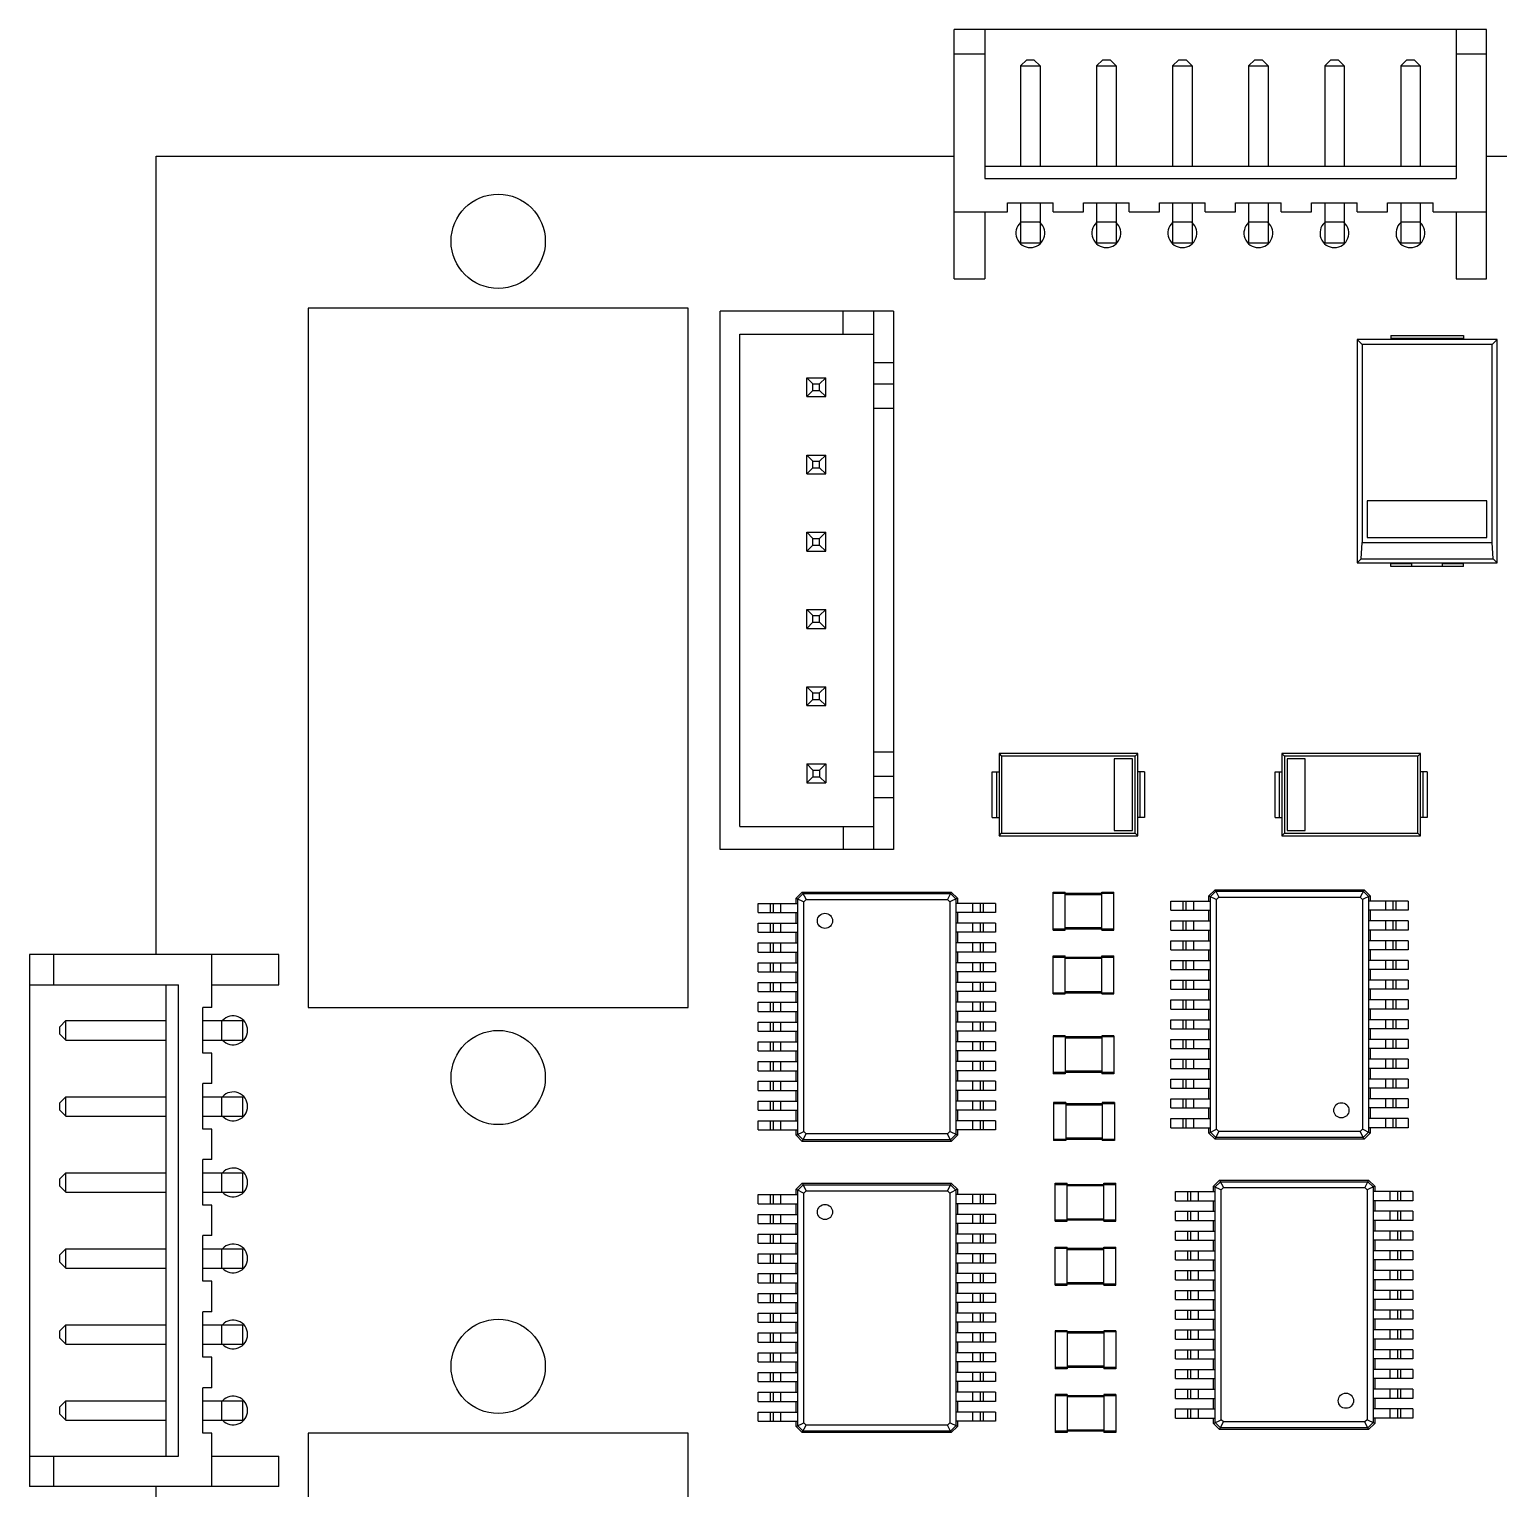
# Paper-space layout '_Front' of a CAD drawing. Header units: millimetres. Extents: x 59 to 137.3, y -127.5 to -49.2.
# Drawn here: x 58.96 to 107.28, y -97.19 to -49.21 of the extents above; entities that cross this region are included whole.
import ezdxf

# ---------------------------------------------------------------- set-up
doc = ezdxf.new("R2010")
doc.units = ezdxf.units.MM

psp = doc.layouts.new('_Front')

# ---------------------------------------------------------------- linework, layer by layer
at = {"color": 7, "linetype": 'Continuous', "lineweight": 25}
for p, q in [((89.375, -57.407), (89.375, -49.208)), ((106.875, -49.208), (89.375, -49.208)), ((90.375, -49.208), (90.375, -54.108)), ((105.875, -49.208), (105.875, -54.108)), ((106.875, -57.407), (106.875, -49.208)), ((89.375, -50.008), (90.375, -50.008)), ((91.755, -50.208), (91.555, -50.407)), ((91.755, -50.208), (91.995, -50.208)), ((92.195, -50.407), (91.995, -50.208)), ((94.055, -50.407), (94.255, -50.208)), ((94.255, -50.208), (94.495, -50.208)), ((94.695, -50.407), (94.495, -50.208)), ((96.555, -50.407), (96.755, -50.208)), ((96.755, -50.208), (96.995, -50.208)), ((97.195, -50.407), (96.995, -50.208)), ((99.055, -50.407), (99.255, -50.208)), ((99.255, -50.208), (99.495, -50.208)), ((99.695, -50.407), (99.495, -50.208)), ((101.555, -50.407), (101.755, -50.208)), ((101.755, -50.208), (101.995, -50.208)), ((102.195, -50.407), (101.995, -50.208)), ((104.255, -50.208), (104.055, -50.407)), ((104.255, -50.208), (104.495, -50.208)), ((104.695, -50.407), (104.495, -50.208)), ((105.875, -50.008), (106.875, -50.008)), ((91.555, -50.407), (91.555, -53.708)), ((91.555, -50.407), (92.195, -50.407)), ((92.195, -50.407), (92.195, -53.708)), ((94.055, -50.407), (94.695, -50.407)), ((94.055, -50.407), (94.055, -53.708)), ((94.695, -50.407), (94.695, -53.708)), ((96.555, -50.407), (97.195, -50.407)), ((96.555, -50.407), (96.555, -53.708)), ((97.195, -50.407), (97.195, -53.708)), ((99.055, -50.407), (99.695, -50.407)), ((99.055, -50.407), (99.055, -53.708)), ((99.695, -50.407), (99.695, -53.708)), ((101.555, -50.407), (101.555, -53.708)), ((101.555, -50.407), (102.195, -50.407)), ((102.195, -50.407), (102.195, -53.708)), ((104.055, -50.407), (104.695, -50.407)), ((104.055, -50.407), (104.055, -53.708)), ((104.695, -50.407), (104.695, -53.708)), ((63.125, -79.625), (63.125, -53.375)), ((63.125, -53.375), (89.375, -53.375)), ((106.875, -53.375), (133.125, -53.375)), ((90.375, -53.708), (105.875, -53.708)), ((90.375, -54.108), (105.875, -54.108)), ((91.125, -54.907), (92.625, -54.907)), ((91.125, -55.208), (91.125, -54.907)), ((91.555, -54.907), (91.555, -56.227)), ((92.195, -54.907), (92.195, -56.227)), ((92.625, -55.208), (92.625, -54.907)), ((93.625, -55.208), (93.625, -54.907)), ((93.625, -54.907), (95.125, -54.907)), ((94.055, -54.907), (94.055, -56.227)), ((94.695, -54.907), (94.695, -56.227)), ((95.125, -55.208), (95.125, -54.907)), ((96.125, -55.208), (96.125, -54.907)), ((96.125, -54.907), (97.625, -54.907)), ((96.555, -54.907), (96.555, -56.227)), ((97.195, -54.907), (97.195, -56.227)), ((97.625, -55.208), (97.625, -54.907)), ((98.625, -54.907), (100.125, -54.907)), ((98.625, -55.208), (98.625, -54.907)), ((99.055, -54.907), (99.055, -56.227)), ((99.695, -54.907), (99.695, -56.227)), ((100.125, -55.208), (100.125, -54.907)), ((101.125, -54.907), (102.625, -54.907)), ((101.125, -55.208), (101.125, -54.907)), ((101.555, -54.907), (101.555, -56.227)), ((102.195, -54.907), (102.195, -56.227)), ((102.625, -55.208), (102.625, -54.907)), ((103.625, -54.907), (105.125, -54.907)), ((103.625, -55.208), (103.625, -54.907)), ((104.055, -54.907), (104.055, -56.227)), ((104.695, -54.907), (104.695, -56.227)), ((105.125, -55.208), (105.125, -54.907)), ((89.375, -55.208), (91.125, -55.208)), ((90.375, -55.208), (90.375, -57.407)), ((91.555, -55.538), (92.195, -55.538)), ((92.625, -55.208), (93.625, -55.208)), ((94.055, -55.538), (94.695, -55.538)), ((95.125, -55.208), (96.125, -55.208)), ((96.555, -55.538), (97.195, -55.538)), ((97.625, -55.208), (98.625, -55.208)), ((99.055, -55.538), (99.695, -55.538)), ((100.125, -55.208), (101.125, -55.208)), ((101.555, -55.538), (102.195, -55.538)), ((102.625, -55.208), (103.625, -55.208)), ((104.055, -55.538), (104.695, -55.538)), ((105.125, -55.208), (106.875, -55.208)), ((105.875, -55.208), (105.875, -57.407)), ((91.555, -56.227), (92.195, -56.227)), ((94.055, -56.227), (94.695, -56.227)), ((96.555, -56.227), (97.195, -56.227)), ((99.055, -56.227), (99.695, -56.227)), ((101.555, -56.227), (102.195, -56.227)), ((104.055, -56.227), (104.695, -56.227)), ((89.375, -57.407), (90.375, -57.407)), ((105.875, -57.407), (106.875, -57.407)), ((80.625, -58.375), (68.125, -58.375)), ((68.125, -58.375), (68.125, -81.375)), ((80.625, -81.375), (80.625, -58.375)), ((87.375, -58.475), (81.675, -58.475)), ((81.675, -76.175), (81.675, -58.475)), ((85.725, -59.225), (85.725, -58.475)), ((86.725, -76.175), (86.725, -58.475)), ((87.375, -58.475), (87.375, -76.175)), ((82.325, -75.425), (82.325, -59.225)), ((82.325, -59.225), (86.725, -59.225)), ((102.625, -59.405), (102.791, -59.571)), ((107.225, -59.405), (102.625, -59.405)), ((102.625, -59.405), (102.625, -66.745)), ((103.725, -59.275), (106.125, -59.275)), ((103.725, -59.275), (103.725, -59.405)), ((103.725, -59.362), (106.125, -59.362)), ((106.125, -59.275), (106.125, -59.405)), ((107.225, -59.405), (107.059, -59.571)), ((107.225, -66.745), (107.225, -59.405)), ((102.791, -59.571), (102.791, -66.079)), ((107.059, -59.571), (102.791, -59.571)), ((107.059, -66.079), (107.059, -59.571)), ((87.375, -60.175), (86.725, -60.175)), ((84.525, -60.665), (85.145, -60.665)), ((84.725, -60.865), (84.525, -60.665)), ((84.525, -61.285), (84.525, -60.665)), ((84.725, -61.085), (84.725, -60.865)), ((84.725, -60.865), (84.945, -60.865)), ((84.945, -60.865), (85.145, -60.665)), ((84.945, -61.085), (84.945, -60.865)), ((85.145, -61.285), (85.145, -60.665)), ((87.375, -60.875), (86.725, -60.875)), ((84.725, -61.085), (84.525, -61.285)), ((84.525, -61.285), (85.145, -61.285)), ((84.725, -61.085), (84.945, -61.085)), ((84.945, -61.085), (85.145, -61.285)), ((87.375, -61.675), (86.725, -61.675)), ((84.525, -63.825), (84.525, -63.205)), ((84.725, -63.405), (84.525, -63.205)), ((84.525, -63.205), (85.145, -63.205)), ((84.945, -63.405), (85.145, -63.205)), ((85.145, -63.825), (85.145, -63.205)), ((84.725, -63.625), (84.525, -63.825)), ((84.725, -63.625), (84.725, -63.405)), ((84.725, -63.405), (84.945, -63.405)), ((84.725, -63.625), (84.945, -63.625)), ((84.945, -63.625), (84.945, -63.405)), ((84.945, -63.625), (85.145, -63.825)), ((84.525, -63.825), (85.145, -63.825)), ((106.893, -64.713), (102.957, -64.713)), ((102.957, -64.713), (102.957, -65.913)), ((106.893, -65.913), (106.893, -64.713)), ((84.525, -66.365), (84.525, -65.745)), ((84.725, -65.945), (84.525, -65.745)), ((84.525, -65.745), (85.145, -65.745)), ((84.725, -66.165), (84.525, -66.365)), ((84.725, -66.165), (84.725, -65.945)), ((84.725, -65.945), (84.945, -65.945)), ((84.725, -66.165), (84.945, -66.165)), ((84.945, -65.945), (85.145, -65.745)), ((84.945, -66.165), (84.945, -65.945)), ((84.945, -66.165), (85.145, -66.365)), ((85.145, -66.365), (85.145, -65.745)), ((102.756, -66.614), (102.791, -66.079)), ((102.791, -66.079), (107.059, -66.079)), ((102.957, -65.913), (106.893, -65.913)), ((107.094, -66.614), (107.059, -66.079)), ((84.525, -66.365), (85.145, -66.365)), ((102.625, -66.745), (102.756, -66.614)), ((102.756, -66.614), (107.094, -66.614)), ((107.225, -66.745), (107.094, -66.614)), ((102.625, -66.745), (107.225, -66.745)), ((103.725, -66.875), (103.725, -66.745)), ((104.425, -66.788), (103.725, -66.788)), ((106.125, -66.875), (103.725, -66.875)), ((104.425, -66.875), (104.425, -66.745)), ((105.425, -66.875), (105.425, -66.745)), ((106.125, -66.788), (105.425, -66.788)), ((106.125, -66.875), (106.125, -66.745)), ((84.525, -68.285), (85.145, -68.285)), ((84.725, -68.485), (84.525, -68.285)), ((84.525, -68.905), (84.525, -68.285)), ((84.725, -68.485), (84.945, -68.485)), ((84.725, -68.705), (84.725, -68.485)), ((84.945, -68.485), (85.145, -68.285)), ((84.945, -68.705), (84.945, -68.485)), ((85.145, -68.905), (85.145, -68.285)), ((84.725, -68.705), (84.525, -68.905)), ((84.525, -68.905), (85.145, -68.905)), ((84.725, -68.705), (84.945, -68.705)), ((84.945, -68.705), (85.145, -68.905)), ((84.525, -70.825), (85.145, -70.825)), ((84.725, -71.025), (84.525, -70.825)), ((84.525, -71.445), (84.525, -70.825)), ((84.725, -71.025), (84.945, -71.025)), ((84.725, -71.245), (84.725, -71.025)), ((84.945, -71.025), (85.145, -70.825)), ((84.945, -71.245), (84.945, -71.025)), ((85.145, -71.445), (85.145, -70.825)), ((84.725, -71.245), (84.525, -71.445)), ((84.525, -71.445), (85.145, -71.445)), ((84.725, -71.245), (84.945, -71.245)), ((84.945, -71.245), (85.145, -71.445)), ((84.525, -73.365), (85.145, -73.365)), ((84.725, -73.565), (84.525, -73.365)), ((84.525, -73.365), (84.525, -73.985)), ((84.945, -73.565), (85.145, -73.365)), ((85.145, -73.365), (85.145, -73.985)), ((87.375, -72.975), (86.725, -72.975)), ((90.845, -73.025), (90.931, -73.111)), ((90.845, -73.025), (90.845, -75.725)), ((95.405, -73.025), (90.845, -73.025)), ((90.931, -73.111), (90.931, -75.639)), ((95.319, -73.111), (90.931, -73.111)), ((95.233, -73.197), (94.633, -73.197)), ((94.633, -73.197), (94.633, -75.553)), ((95.233, -75.553), (95.233, -73.197)), ((95.405, -73.025), (95.319, -73.111)), ((95.319, -75.639), (95.319, -73.111)), ((95.405, -75.725), (95.405, -73.025)), ((100.145, -73.025), (100.231, -73.111)), ((104.705, -73.025), (100.145, -73.025)), ((100.145, -73.025), (100.145, -75.725)), ((100.231, -73.111), (100.231, -75.639)), ((104.619, -73.111), (100.231, -73.111)), ((100.917, -73.197), (100.317, -73.197)), ((100.317, -73.197), (100.317, -75.553)), ((100.917, -75.553), (100.917, -73.197)), ((104.705, -73.025), (104.619, -73.111)), ((104.619, -75.639), (104.619, -73.111)), ((104.705, -75.725), (104.705, -73.025)), ((84.725, -73.785), (84.525, -73.985)), ((84.725, -73.565), (84.725, -73.785)), ((84.725, -73.565), (84.945, -73.565)), ((84.725, -73.785), (84.945, -73.785)), ((84.945, -73.565), (84.945, -73.785)), ((84.945, -73.785), (85.145, -73.985)), ((87.375, -73.775), (86.725, -73.775)), ((90.625, -75.125), (90.625, -73.625)), ((90.625, -73.625), (90.845, -73.625)), ((90.772, -75.125), (90.772, -73.625)), ((95.625, -73.625), (95.405, -73.625)), ((95.478, -73.625), (95.478, -75.125)), ((95.625, -73.625), (95.625, -75.125)), ((99.925, -75.125), (99.925, -73.625)), ((99.925, -73.625), (100.145, -73.625)), ((100.072, -75.125), (100.072, -73.625)), ((104.925, -73.625), (104.705, -73.625)), ((104.778, -73.625), (104.778, -75.125)), ((104.925, -73.625), (104.925, -75.125)), ((84.525, -73.985), (85.145, -73.985)), ((87.375, -74.475), (86.725, -74.475)), ((90.625, -75.125), (90.845, -75.125)), ((95.625, -75.125), (95.405, -75.125)), ((99.925, -75.125), (100.145, -75.125)), ((104.925, -75.125), (104.705, -75.125)), ((82.325, -75.425), (86.725, -75.425)), ((85.725, -75.425), (85.725, -76.175)), ((90.845, -75.725), (90.931, -75.639)), ((90.845, -75.725), (95.405, -75.725)), ((90.931, -75.639), (95.319, -75.639)), ((94.633, -75.553), (95.233, -75.553)), ((95.405, -75.725), (95.319, -75.639)), ((100.145, -75.725), (100.231, -75.639)), ((100.145, -75.725), (104.705, -75.725)), ((100.231, -75.639), (104.619, -75.639)), ((100.317, -75.553), (100.917, -75.553)), ((104.705, -75.725), (104.619, -75.639)), ((87.375, -76.175), (81.675, -76.175)), ((84.175, -77.775), (84.375, -77.575)), ((84.175, -77.775), (84.422, -77.898)), ((84.175, -77.95), (84.175, -77.775)), ((84.225, -77.8), (84.4, -77.625)), ((84.375, -77.575), (84.498, -77.822)), ((84.375, -77.575), (89.275, -77.575)), ((84.4, -77.625), (89.25, -77.625)), ((89.275, -77.575), (89.152, -77.822)), ((89.475, -77.775), (89.228, -77.898)), ((89.25, -77.625), (89.425, -77.8)), ((89.275, -77.575), (89.475, -77.775)), ((89.475, -77.775), (89.475, -77.95)), ((92.625, -77.575), (93.025, -77.575)), ((92.625, -78.825), (92.625, -77.575)), ((92.625, -77.615), (94.625, -77.615)), ((93.025, -78.825), (93.025, -77.575)), ((93.025, -77.655), (94.225, -77.655)), ((94.225, -78.825), (94.225, -77.575)), ((94.225, -77.575), (94.625, -77.575)), ((94.625, -78.825), (94.625, -77.575)), ((97.75, -77.7), (97.95, -77.5)), ((97.75, -77.7), (97.997, -77.823)), ((97.75, -77.875), (97.75, -77.7)), ((97.8, -77.725), (97.975, -77.55)), ((97.8, -85.475), (97.8, -77.725)), ((97.95, -77.5), (98.073, -77.747)), ((97.95, -77.5), (102.85, -77.5)), ((97.975, -77.55), (102.825, -77.55)), ((97.997, -77.823), (98.073, -77.747)), ((98.073, -77.747), (102.727, -77.747)), ((102.85, -77.5), (102.727, -77.747)), ((102.727, -77.747), (102.803, -77.823)), ((103.05, -77.7), (102.803, -77.823)), ((102.825, -77.55), (103, -77.725)), ((102.85, -77.5), (103.05, -77.7)), ((103, -77.725), (103, -85.475)), ((103.05, -77.7), (103.05, -77.875)), ((82.925, -77.95), (84.225, -77.95)), ((82.925, -78.25), (82.925, -77.95)), ((82.925, -78.25), (84.225, -78.25)), ((83.325, -78.25), (83.325, -77.95)), ((83.425, -78.25), (83.425, -77.95)), ((83.675, -78.25), (83.675, -77.95)), ((84.175, -78.6), (84.175, -78.25)), ((84.225, -85.55), (84.225, -77.8)), ((84.422, -77.898), (84.498, -77.822)), ((84.422, -85.452), (84.422, -77.898)), ((84.498, -77.822), (89.152, -77.822)), ((89.152, -77.822), (89.228, -77.898)), ((89.228, -77.898), (89.228, -85.452)), ((89.425, -77.8), (89.425, -85.55)), ((90.725, -77.95), (89.425, -77.95)), ((90.725, -78.25), (89.425, -78.25)), ((89.475, -78.25), (89.475, -78.6)), ((89.975, -77.95), (89.975, -78.25)), ((90.225, -77.95), (90.225, -78.25)), ((90.325, -77.95), (90.325, -78.25)), ((90.725, -77.95), (90.725, -78.25)), ((96.5, -77.875), (97.8, -77.875)), ((96.5, -78.175), (96.5, -77.875)), ((96.5, -78.175), (97.8, -78.175)), ((96.9, -78.175), (96.9, -77.875)), ((97, -78.175), (97, -77.875)), ((97.25, -78.175), (97.25, -77.875)), ((97.75, -78.525), (97.75, -78.175)), ((97.997, -85.377), (97.997, -77.823)), ((102.803, -77.823), (102.803, -85.377)), ((104.3, -77.875), (103, -77.875)), ((104.3, -78.175), (103, -78.175)), ((103.05, -78.175), (103.05, -78.525)), ((103.55, -77.875), (103.55, -78.175)), ((103.8, -77.875), (103.8, -78.175)), ((103.9, -77.875), (103.9, -78.175)), ((104.3, -77.875), (104.3, -78.175)), ((82.925, -78.6), (84.225, -78.6)), ((82.925, -78.9), (82.925, -78.6)), ((83.325, -78.9), (83.325, -78.6)), ((83.425, -78.9), (83.425, -78.6)), ((83.675, -78.9), (83.675, -78.6)), ((90.725, -78.6), (89.425, -78.6)), ((89.975, -78.6), (89.975, -78.9)), ((90.225, -78.6), (90.225, -78.9)), ((90.325, -78.6), (90.325, -78.9)), ((90.725, -78.6), (90.725, -78.9)), ((93.025, -78.745), (94.225, -78.745)), ((96.5, -78.525), (97.8, -78.525)), ((96.5, -78.825), (96.5, -78.525)), ((96.9, -78.825), (96.9, -78.525)), ((97, -78.825), (97, -78.525)), ((97.25, -78.825), (97.25, -78.525)), ((104.3, -78.525), (103, -78.525)), ((103.55, -78.525), (103.55, -78.825)), ((103.8, -78.525), (103.8, -78.825)), ((103.9, -78.525), (103.9, -78.825)), ((104.3, -78.525), (104.3, -78.825)), ((82.925, -78.9), (84.225, -78.9)), ((84.175, -79.25), (84.175, -78.9)), ((90.725, -78.9), (89.425, -78.9)), ((89.475, -78.9), (89.475, -79.25)), ((92.625, -78.785), (94.625, -78.785)), ((92.625, -78.825), (93.025, -78.825)), ((94.225, -78.825), (94.625, -78.825)), ((96.5, -78.825), (97.8, -78.825)), ((96.5, -79.175), (97.8, -79.175)), ((96.5, -79.475), (96.5, -79.175)), ((96.9, -79.475), (96.9, -79.175)), ((97, -79.475), (97, -79.175)), ((97.25, -79.475), (97.25, -79.175)), ((97.75, -79.175), (97.75, -78.825)), ((104.3, -78.825), (103, -78.825)), ((104.3, -79.175), (103, -79.175)), ((103.05, -78.825), (103.05, -79.175)), ((103.55, -79.175), (103.55, -79.475)), ((103.8, -79.175), (103.8, -79.475)), ((103.9, -79.175), (103.9, -79.475)), ((104.3, -79.175), (104.3, -79.475)), ((67.157, -79.625), (58.958, -79.625)), ((58.958, -79.625), (58.958, -97.125)), ((59.758, -80.625), (59.758, -79.625)), ((64.957, -81.375), (64.957, -79.625)), ((67.157, -80.625), (67.157, -79.625)), ((82.925, -79.25), (84.225, -79.25)), ((82.925, -79.55), (82.925, -79.25)), ((82.925, -79.55), (84.225, -79.55)), ((83.325, -79.55), (83.325, -79.25)), ((83.425, -79.55), (83.425, -79.25)), ((83.675, -79.55), (83.675, -79.25)), ((84.175, -79.9), (84.175, -79.55)), ((90.725, -79.25), (89.425, -79.25)), ((90.725, -79.55), (89.425, -79.55)), ((89.475, -79.55), (89.475, -79.9)), ((89.975, -79.25), (89.975, -79.55)), ((90.225, -79.25), (90.225, -79.55)), ((90.325, -79.25), (90.325, -79.55)), ((90.725, -79.25), (90.725, -79.55)), ((92.625, -80.925), (92.625, -79.675)), ((92.625, -79.675), (93.025, -79.675)), ((92.625, -79.715), (94.625, -79.715)), ((93.025, -80.925), (93.025, -79.675)), ((94.225, -80.925), (94.225, -79.675)), ((94.225, -79.675), (94.625, -79.675)), ((94.625, -80.925), (94.625, -79.675)), ((96.5, -79.475), (97.8, -79.475)), ((97.75, -79.825), (97.75, -79.475)), ((104.3, -79.475), (103, -79.475)), ((103.05, -79.475), (103.05, -79.825)), ((82.925, -79.9), (84.225, -79.9)), ((82.925, -80.2), (82.925, -79.9)), ((82.925, -80.2), (84.225, -80.2)), ((83.325, -80.2), (83.325, -79.9)), ((83.425, -80.2), (83.425, -79.9)), ((83.675, -80.2), (83.675, -79.9)), ((84.175, -80.55), (84.175, -80.2)), ((90.725, -79.9), (89.425, -79.9)), ((90.725, -80.2), (89.425, -80.2)), ((89.475, -80.2), (89.475, -80.55)), ((89.975, -79.9), (89.975, -80.2)), ((90.225, -79.9), (90.225, -80.2)), ((90.325, -79.9), (90.325, -80.2)), ((90.725, -79.9), (90.725, -80.2)), ((93.025, -79.755), (94.225, -79.755)), ((96.5, -79.825), (97.8, -79.825)), ((96.5, -80.125), (96.5, -79.825)), ((96.5, -80.125), (97.8, -80.125)), ((96.9, -80.125), (96.9, -79.825)), ((97, -80.125), (97, -79.825)), ((97.25, -80.125), (97.25, -79.825)), ((97.75, -80.475), (97.75, -80.125)), ((104.3, -79.825), (103, -79.825)), ((104.3, -80.125), (103, -80.125)), ((103.05, -80.125), (103.05, -80.475)), ((103.55, -79.825), (103.55, -80.125)), ((103.8, -79.825), (103.8, -80.125)), ((103.9, -79.825), (103.9, -80.125)), ((104.3, -79.825), (104.3, -80.125)), ((58.958, -80.625), (63.858, -80.625)), ((63.458, -96.125), (63.458, -80.625)), ((63.858, -96.125), (63.858, -80.625)), ((64.957, -80.625), (67.157, -80.625)), ((82.925, -80.55), (84.225, -80.55)), ((82.925, -80.85), (82.925, -80.55)), ((83.325, -80.85), (83.325, -80.55)), ((83.425, -80.85), (83.425, -80.55)), ((83.675, -80.85), (83.675, -80.55)), ((90.725, -80.55), (89.425, -80.55)), ((89.975, -80.55), (89.975, -80.85)), ((90.225, -80.55), (90.225, -80.85)), ((90.325, -80.55), (90.325, -80.85)), ((90.725, -80.55), (90.725, -80.85)), ((96.5, -80.475), (97.8, -80.475)), ((96.5, -80.775), (96.5, -80.475)), ((96.9, -80.775), (96.9, -80.475)), ((97, -80.775), (97, -80.475)), ((97.25, -80.775), (97.25, -80.475)), ((104.3, -80.475), (103, -80.475)), ((103.55, -80.475), (103.55, -80.775)), ((103.8, -80.475), (103.8, -80.775)), ((103.9, -80.475), (103.9, -80.775)), ((104.3, -80.475), (104.3, -80.775)), ((82.925, -80.85), (84.225, -80.85)), ((84.175, -81.2), (84.175, -80.85)), ((90.725, -80.85), (89.425, -80.85)), ((89.475, -80.85), (89.475, -81.2)), ((92.625, -80.885), (94.625, -80.885)), ((92.625, -80.925), (93.025, -80.925)), ((93.025, -80.845), (94.225, -80.845)), ((94.225, -80.925), (94.625, -80.925)), ((96.5, -80.775), (97.8, -80.775)), ((96.5, -81.125), (97.8, -81.125)), ((96.5, -81.425), (96.5, -81.125)), ((96.9, -81.425), (96.9, -81.125)), ((97, -81.425), (97, -81.125)), ((97.25, -81.425), (97.25, -81.125)), ((97.75, -81.125), (97.75, -80.775)), ((104.3, -80.775), (103, -80.775)), ((104.3, -81.125), (103, -81.125)), ((103.05, -80.775), (103.05, -81.125)), ((103.55, -81.125), (103.55, -81.425)), ((103.8, -81.125), (103.8, -81.425)), ((103.9, -81.125), (103.9, -81.425)), ((104.3, -81.125), (104.3, -81.425)), ((64.657, -82.875), (64.657, -81.375)), ((64.957, -81.375), (64.657, -81.375)), ((68.125, -81.375), (80.625, -81.375)), ((82.925, -81.2), (84.225, -81.2)), ((82.925, -81.5), (82.925, -81.2)), ((82.925, -81.5), (84.225, -81.5)), ((83.325, -81.5), (83.325, -81.2)), ((83.425, -81.5), (83.425, -81.2)), ((83.675, -81.5), (83.675, -81.2)), ((84.175, -81.85), (84.175, -81.5)), ((90.725, -81.2), (89.425, -81.2)), ((90.725, -81.5), (89.425, -81.5)), ((89.475, -81.5), (89.475, -81.85)), ((89.975, -81.2), (89.975, -81.5)), ((90.225, -81.2), (90.225, -81.5)), ((90.325, -81.2), (90.325, -81.5)), ((90.725, -81.2), (90.725, -81.5)), ((96.5, -81.425), (97.8, -81.425)), ((97.75, -81.775), (97.75, -81.425)), ((104.3, -81.425), (103, -81.425)), ((103.05, -81.425), (103.05, -81.775)), ((60.157, -81.805), (59.958, -82.005)), ((59.958, -82.245), (59.958, -82.005)), ((60.157, -82.445), (60.157, -81.805)), ((60.157, -81.805), (63.458, -81.805)), ((64.657, -81.805), (65.978, -81.805)), ((65.287, -82.445), (65.287, -81.805)), ((65.978, -82.445), (65.978, -81.805)), ((82.925, -81.85), (84.225, -81.85)), ((82.925, -82.15), (82.925, -81.85)), ((83.325, -82.15), (83.325, -81.85)), ((83.425, -82.15), (83.425, -81.85)), ((83.675, -82.15), (83.675, -81.85)), ((90.725, -81.85), (89.425, -81.85)), ((89.975, -81.85), (89.975, -82.15)), ((90.225, -81.85), (90.225, -82.15)), ((90.325, -81.85), (90.325, -82.15)), ((90.725, -81.85), (90.725, -82.15)), ((96.5, -81.775), (97.8, -81.775)), ((96.5, -82.075), (96.5, -81.775)), ((96.5, -82.075), (97.8, -82.075)), ((96.9, -82.075), (96.9, -81.775)), ((97, -82.075), (97, -81.775)), ((97.25, -82.075), (97.25, -81.775)), ((97.75, -82.425), (97.75, -82.075)), ((104.3, -81.775), (103, -81.775)), ((104.3, -82.075), (103, -82.075)), ((103.05, -82.075), (103.05, -82.425)), ((103.55, -81.775), (103.55, -82.075)), ((103.8, -81.775), (103.8, -82.075)), ((103.9, -81.775), (103.9, -82.075)), ((104.3, -81.775), (104.3, -82.075)), ((59.958, -82.245), (60.157, -82.445)), ((60.157, -82.445), (63.458, -82.445)), ((64.657, -82.445), (65.978, -82.445)), ((82.925, -82.15), (84.225, -82.15)), ((82.925, -82.5), (84.225, -82.5)), ((82.925, -82.8), (82.925, -82.5)), ((83.325, -82.8), (83.325, -82.5)), ((83.425, -82.8), (83.425, -82.5)), ((83.675, -82.8), (83.675, -82.5)), ((84.175, -82.5), (84.175, -82.15)), ((90.725, -82.15), (89.425, -82.15)), ((90.725, -82.5), (89.425, -82.5)), ((89.475, -82.15), (89.475, -82.5)), ((89.975, -82.5), (89.975, -82.8)), ((90.225, -82.5), (90.225, -82.8)), ((90.325, -82.5), (90.325, -82.8)), ((90.725, -82.5), (90.725, -82.8)), ((93.025, -82.3), (92.625, -82.3)), ((92.625, -82.3), (92.625, -83.55)), ((94.625, -82.34), (92.625, -82.34)), ((93.025, -82.3), (93.025, -83.55)), ((94.225, -82.38), (93.025, -82.38)), ((94.625, -82.3), (94.225, -82.3)), ((94.225, -82.3), (94.225, -83.55)), ((94.625, -82.3), (94.625, -83.55)), ((96.5, -82.425), (97.8, -82.425)), ((96.5, -82.725), (96.5, -82.425)), ((96.9, -82.725), (96.9, -82.425)), ((97, -82.725), (97, -82.425)), ((97.25, -82.725), (97.25, -82.425)), ((104.3, -82.425), (103, -82.425)), ((103.55, -82.425), (103.55, -82.725)), ((103.8, -82.425), (103.8, -82.725)), ((103.9, -82.425), (103.9, -82.725)), ((104.3, -82.425), (104.3, -82.725)), ((64.957, -82.875), (64.657, -82.875)), ((64.957, -83.875), (64.957, -82.875)), ((82.925, -82.8), (84.225, -82.8)), ((84.175, -83.15), (84.175, -82.8)), ((90.725, -82.8), (89.425, -82.8)), ((89.475, -82.8), (89.475, -83.15)), ((96.5, -82.725), (97.8, -82.725)), ((96.5, -83.075), (97.8, -83.075)), ((96.5, -83.375), (96.5, -83.075)), ((96.9, -83.375), (96.9, -83.075)), ((97, -83.375), (97, -83.075)), ((97.25, -83.375), (97.25, -83.075)), ((97.75, -83.075), (97.75, -82.725)), ((104.3, -82.725), (103, -82.725)), ((104.3, -83.075), (103, -83.075)), ((103.05, -82.725), (103.05, -83.075)), ((103.55, -83.075), (103.55, -83.375)), ((103.8, -83.075), (103.8, -83.375)), ((103.9, -83.075), (103.9, -83.375)), ((104.3, -83.075), (104.3, -83.375)), ((82.925, -83.15), (84.225, -83.15)), ((82.925, -83.45), (82.925, -83.15)), ((82.925, -83.45), (84.225, -83.45)), ((83.325, -83.45), (83.325, -83.15)), ((83.425, -83.45), (83.425, -83.15)), ((83.675, -83.45), (83.675, -83.15)), ((84.175, -83.8), (84.175, -83.45)), ((90.725, -83.15), (89.425, -83.15)), ((90.725, -83.45), (89.425, -83.45)), ((89.475, -83.45), (89.475, -83.8)), ((89.975, -83.15), (89.975, -83.45)), ((90.225, -83.15), (90.225, -83.45)), ((90.325, -83.15), (90.325, -83.45)), ((90.725, -83.15), (90.725, -83.45)), ((94.625, -83.51), (92.625, -83.51)), ((93.025, -83.55), (92.625, -83.55)), ((94.225, -83.47), (93.025, -83.47)), ((94.625, -83.55), (94.225, -83.55)), ((96.5, -83.375), (97.8, -83.375)), ((97.75, -83.725), (97.75, -83.375)), ((104.3, -83.375), (103, -83.375)), ((103.05, -83.375), (103.05, -83.725)), ((64.957, -83.875), (64.657, -83.875)), ((64.657, -85.375), (64.657, -83.875)), ((82.925, -83.8), (84.225, -83.8)), ((82.925, -84.1), (82.925, -83.8)), ((83.325, -84.1), (83.325, -83.8)), ((83.425, -84.1), (83.425, -83.8)), ((83.675, -84.1), (83.675, -83.8)), ((90.725, -83.8), (89.425, -83.8)), ((89.975, -83.8), (89.975, -84.1)), ((90.225, -83.8), (90.225, -84.1)), ((90.325, -83.8), (90.325, -84.1)), ((90.725, -83.8), (90.725, -84.1)), ((96.5, -83.725), (97.8, -83.725)), ((96.5, -84.025), (96.5, -83.725)), ((96.5, -84.025), (97.8, -84.025)), ((96.9, -84.025), (96.9, -83.725)), ((97, -84.025), (97, -83.725)), ((97.25, -84.025), (97.25, -83.725)), ((97.75, -84.375), (97.75, -84.025)), ((104.3, -83.725), (103, -83.725)), ((104.3, -84.025), (103, -84.025)), ((103.05, -84.025), (103.05, -84.375)), ((103.55, -83.725), (103.55, -84.025)), ((103.8, -83.725), (103.8, -84.025)), ((103.9, -83.725), (103.9, -84.025)), ((104.3, -83.725), (104.3, -84.025)), ((60.157, -84.305), (59.958, -84.505)), ((59.958, -84.745), (59.958, -84.505)), ((60.157, -84.945), (60.157, -84.305)), ((60.157, -84.305), (63.458, -84.305)), ((64.657, -84.305), (65.978, -84.305)), ((65.287, -84.945), (65.287, -84.305)), ((65.978, -84.945), (65.978, -84.305)), ((82.925, -84.1), (84.225, -84.1)), ((82.925, -84.45), (84.225, -84.45)), ((82.925, -84.75), (82.925, -84.45)), ((83.325, -84.75), (83.325, -84.45)), ((83.425, -84.75), (83.425, -84.45)), ((83.675, -84.75), (83.675, -84.45)), ((84.175, -84.45), (84.175, -84.1)), ((90.725, -84.1), (89.425, -84.1)), ((90.725, -84.45), (89.425, -84.45)), ((89.475, -84.1), (89.475, -84.45)), ((89.975, -84.45), (89.975, -84.75)), ((90.225, -84.45), (90.225, -84.75)), ((90.325, -84.45), (90.325, -84.75)), ((90.725, -84.45), (90.725, -84.75)), ((92.638, -84.5), (92.638, -85.75)), ((93.037, -84.5), (92.638, -84.5)), ((94.638, -84.54), (92.638, -84.54)), ((93.037, -84.5), (93.037, -85.75)), ((94.237, -84.5), (94.237, -85.75)), ((94.638, -84.5), (94.237, -84.5)), ((94.638, -84.5), (94.638, -85.75)), ((96.5, -84.375), (97.8, -84.375)), ((96.5, -84.675), (96.5, -84.375)), ((96.9, -84.675), (96.9, -84.375)), ((97, -84.675), (97, -84.375)), ((97.25, -84.675), (97.25, -84.375)), ((104.3, -84.375), (103, -84.375)), ((103.55, -84.375), (103.55, -84.675)), ((103.8, -84.375), (103.8, -84.675)), ((103.9, -84.375), (103.9, -84.675)), ((104.3, -84.375), (104.3, -84.675)), ((60.157, -84.945), (59.958, -84.745)), ((60.157, -84.945), (63.458, -84.945)), ((64.657, -84.945), (65.978, -84.945)), ((82.925, -84.75), (84.225, -84.75)), ((84.175, -85.1), (84.175, -84.75)), ((90.725, -84.75), (89.425, -84.75)), ((89.475, -84.75), (89.475, -85.1)), ((94.237, -84.58), (93.037, -84.58)), ((96.5, -84.675), (97.8, -84.675)), ((96.5, -85.025), (97.8, -85.025)), ((96.5, -85.325), (96.5, -85.025)), ((96.9, -85.325), (96.9, -85.025)), ((97, -85.325), (97, -85.025)), ((97.25, -85.325), (97.25, -85.025)), ((97.75, -85.025), (97.75, -84.675)), ((104.3, -84.675), (103, -84.675)), ((104.3, -85.025), (103, -85.025)), ((103.05, -84.675), (103.05, -85.025)), ((103.55, -85.025), (103.55, -85.325)), ((103.8, -85.025), (103.8, -85.325)), ((103.9, -85.025), (103.9, -85.325)), ((104.3, -85.025), (104.3, -85.325)), ((64.957, -85.375), (64.657, -85.375)), ((64.957, -86.375), (64.957, -85.375)), ((82.925, -85.1), (84.225, -85.1)), ((82.925, -85.4), (82.925, -85.1)), ((82.925, -85.4), (84.225, -85.4)), ((83.325, -85.4), (83.325, -85.1)), ((83.425, -85.4), (83.425, -85.1)), ((83.675, -85.4), (83.675, -85.1)), ((84.175, -85.575), (84.175, -85.4)), ((84.175, -85.575), (84.422, -85.452)), ((84.498, -85.528), (84.422, -85.452)), ((89.228, -85.452), (89.152, -85.528)), ((89.475, -85.575), (89.228, -85.452)), ((90.725, -85.1), (89.425, -85.1)), ((90.725, -85.4), (89.425, -85.4)), ((89.475, -85.4), (89.475, -85.575)), ((89.975, -85.1), (89.975, -85.4)), ((90.225, -85.1), (90.225, -85.4)), ((90.325, -85.1), (90.325, -85.4)), ((90.725, -85.1), (90.725, -85.4)), ((96.5, -85.325), (97.8, -85.325)), ((97.75, -85.5), (97.75, -85.325)), ((97.75, -85.5), (97.997, -85.377)), ((97.95, -85.7), (97.75, -85.5)), ((97.975, -85.65), (97.8, -85.475)), ((97.95, -85.7), (98.073, -85.453)), ((98.073, -85.453), (97.997, -85.377)), ((102.727, -85.453), (98.073, -85.453)), ((102.803, -85.377), (102.727, -85.453)), ((102.85, -85.7), (102.727, -85.453)), ((103.05, -85.5), (102.803, -85.377)), ((103, -85.475), (102.825, -85.65)), ((103.05, -85.5), (102.85, -85.7)), ((104.3, -85.325), (103, -85.325)), ((103.05, -85.325), (103.05, -85.5)), ((84.375, -85.775), (84.175, -85.575)), ((84.4, -85.725), (84.225, -85.55)), ((84.375, -85.775), (84.498, -85.528)), ((89.275, -85.775), (84.375, -85.775)), ((89.25, -85.725), (84.4, -85.725)), ((89.152, -85.528), (84.498, -85.528)), ((89.275, -85.775), (89.152, -85.528)), ((89.425, -85.55), (89.25, -85.725)), ((89.475, -85.575), (89.275, -85.775)), ((94.638, -85.71), (92.638, -85.71)), ((93.037, -85.75), (92.638, -85.75)), ((94.237, -85.67), (93.037, -85.67)), ((94.638, -85.75), (94.237, -85.75)), ((102.85, -85.7), (97.95, -85.7)), ((102.825, -85.65), (97.975, -85.65)), ((64.957, -86.375), (64.657, -86.375)), ((64.657, -87.875), (64.657, -86.375)), ((60.157, -86.805), (59.958, -87.005)), ((60.157, -87.445), (60.157, -86.805)), ((60.157, -86.805), (63.458, -86.805)), ((64.657, -86.805), (65.978, -86.805)), ((65.287, -87.445), (65.287, -86.805)), ((65.978, -87.445), (65.978, -86.805)), ((59.958, -87.245), (59.958, -87.005)), ((60.157, -87.445), (59.958, -87.245)), ((60.157, -87.445), (63.458, -87.445)), ((64.657, -87.445), (65.978, -87.445)), ((84.175, -87.35), (84.375, -87.15)), ((84.175, -87.35), (84.422, -87.473)), ((84.175, -87.525), (84.175, -87.35)), ((84.225, -87.375), (84.4, -87.2)), ((84.225, -95.125), (84.225, -87.375)), ((84.375, -87.15), (84.498, -87.397)), ((84.375, -87.15), (89.275, -87.15)), ((84.4, -87.2), (89.25, -87.2)), ((84.422, -87.473), (84.498, -87.397)), ((84.498, -87.397), (89.152, -87.397)), ((89.275, -87.15), (89.152, -87.397)), ((89.152, -87.397), (89.228, -87.473)), ((89.475, -87.35), (89.228, -87.473)), ((89.25, -87.2), (89.425, -87.375)), ((89.275, -87.15), (89.475, -87.35)), ((89.425, -87.375), (89.425, -95.125)), ((89.475, -87.35), (89.475, -87.525)), ((92.688, -87.15), (93.088, -87.15)), ((92.688, -88.4), (92.688, -87.15)), ((92.688, -87.19), (94.688, -87.19)), ((93.088, -88.4), (93.088, -87.15)), ((93.088, -87.23), (94.287, -87.23)), ((94.287, -88.4), (94.287, -87.15)), ((94.287, -87.15), (94.688, -87.15)), ((94.688, -88.4), (94.688, -87.15)), ((96.65, -87.425), (97.95, -87.425)), ((96.65, -87.725), (96.65, -87.425)), ((97.05, -87.725), (97.05, -87.425)), ((97.15, -87.725), (97.15, -87.425)), ((97.4, -87.725), (97.4, -87.425)), ((97.9, -87.25), (98.1, -87.05)), ((97.9, -87.25), (98.147, -87.373)), ((97.9, -87.425), (97.9, -87.25)), ((97.95, -87.275), (98.125, -87.1)), ((97.95, -95.025), (97.95, -87.275)), ((98.1, -87.05), (98.223, -87.297)), ((98.1, -87.05), (103, -87.05)), ((98.125, -87.1), (102.975, -87.1)), ((98.147, -87.373), (98.223, -87.297)), ((98.147, -94.927), (98.147, -87.373)), ((98.223, -87.297), (102.877, -87.297)), ((103, -87.05), (102.877, -87.297)), ((102.877, -87.297), (102.953, -87.373)), ((103.2, -87.25), (102.953, -87.373)), ((102.953, -87.373), (102.953, -94.927)), ((102.975, -87.1), (103.15, -87.275)), ((103, -87.05), (103.2, -87.25)), ((103.15, -87.275), (103.15, -95.025)), ((104.45, -87.425), (103.15, -87.425)), ((103.2, -87.25), (103.2, -87.425)), ((103.7, -87.425), (103.7, -87.725)), ((103.95, -87.425), (103.95, -87.725)), ((104.05, -87.425), (104.05, -87.725)), ((104.45, -87.425), (104.45, -87.725)), ((64.957, -87.875), (64.657, -87.875)), ((64.957, -88.875), (64.957, -87.875)), ((82.925, -87.525), (84.225, -87.525)), ((82.925, -87.825), (82.925, -87.525)), ((82.925, -87.825), (84.225, -87.825)), ((83.325, -87.825), (83.325, -87.525)), ((83.425, -87.825), (83.425, -87.525)), ((83.675, -87.825), (83.675, -87.525)), ((84.175, -88.175), (84.175, -87.825)), ((84.422, -95.027), (84.422, -87.473)), ((89.228, -87.473), (89.228, -95.027)), ((90.725, -87.525), (89.425, -87.525)), ((90.725, -87.825), (89.425, -87.825)), ((89.475, -87.825), (89.475, -88.175)), ((89.975, -87.525), (89.975, -87.825)), ((90.225, -87.525), (90.225, -87.825)), ((90.325, -87.525), (90.325, -87.825)), ((90.725, -87.525), (90.725, -87.825)), ((96.65, -87.725), (97.95, -87.725)), ((97.9, -88.075), (97.9, -87.725)), ((104.45, -87.725), (103.15, -87.725)), ((103.2, -87.725), (103.2, -88.075)), ((82.925, -88.175), (84.225, -88.175)), ((82.925, -88.475), (82.925, -88.175)), ((83.325, -88.475), (83.325, -88.175)), ((83.425, -88.475), (83.425, -88.175)), ((83.675, -88.475), (83.675, -88.175)), ((90.725, -88.175), (89.425, -88.175)), ((89.975, -88.175), (89.975, -88.475)), ((90.225, -88.175), (90.225, -88.475)), ((90.325, -88.175), (90.325, -88.475)), ((90.725, -88.175), (90.725, -88.475)), ((92.688, -88.36), (94.688, -88.36)), ((92.688, -88.4), (93.088, -88.4)), ((93.088, -88.32), (94.287, -88.32)), ((94.287, -88.4), (94.688, -88.4)), ((96.65, -88.075), (97.95, -88.075)), ((96.65, -88.375), (96.65, -88.075)), ((96.65, -88.375), (97.95, -88.375)), ((97.05, -88.375), (97.05, -88.075)), ((97.15, -88.375), (97.15, -88.075)), ((97.4, -88.375), (97.4, -88.075)), ((97.9, -88.725), (97.9, -88.375)), ((104.45, -88.075), (103.15, -88.075)), ((104.45, -88.375), (103.15, -88.375)), ((103.2, -88.375), (103.2, -88.725)), ((103.7, -88.075), (103.7, -88.375)), ((103.95, -88.075), (103.95, -88.375)), ((104.05, -88.075), (104.05, -88.375)), ((104.45, -88.075), (104.45, -88.375)), ((64.657, -90.375), (64.657, -88.875)), ((64.957, -88.875), (64.657, -88.875)), ((82.925, -88.475), (84.225, -88.475)), ((82.925, -88.825), (84.225, -88.825)), ((82.925, -89.125), (82.925, -88.825)), ((83.325, -89.125), (83.325, -88.825)), ((83.425, -89.125), (83.425, -88.825)), ((83.675, -89.125), (83.675, -88.825)), ((84.175, -88.825), (84.175, -88.475)), ((90.725, -88.475), (89.425, -88.475)), ((90.725, -88.825), (89.425, -88.825)), ((89.475, -88.475), (89.475, -88.825)), ((89.975, -88.825), (89.975, -89.125)), ((90.225, -88.825), (90.225, -89.125)), ((90.325, -88.825), (90.325, -89.125)), ((90.725, -88.825), (90.725, -89.125)), ((96.65, -88.725), (97.95, -88.725)), ((96.65, -89.025), (96.65, -88.725)), ((97.05, -89.025), (97.05, -88.725)), ((97.15, -89.025), (97.15, -88.725)), ((97.4, -89.025), (97.4, -88.725)), ((104.45, -88.725), (103.15, -88.725)), ((103.7, -88.725), (103.7, -89.025)), ((103.95, -88.725), (103.95, -89.025)), ((104.05, -88.725), (104.05, -89.025)), ((104.45, -88.725), (104.45, -89.025)), ((60.157, -89.305), (59.958, -89.505)), ((60.157, -89.945), (60.157, -89.305)), ((60.157, -89.305), (63.458, -89.305)), ((64.657, -89.305), (65.978, -89.305)), ((65.287, -89.945), (65.287, -89.305)), ((65.978, -89.945), (65.978, -89.305)), ((82.925, -89.125), (84.225, -89.125)), ((84.175, -89.475), (84.175, -89.125)), ((90.725, -89.125), (89.425, -89.125)), ((89.475, -89.125), (89.475, -89.475)), ((92.688, -89.25), (93.088, -89.25)), ((92.688, -90.5), (92.688, -89.25)), ((92.688, -89.29), (94.688, -89.29)), ((93.088, -90.5), (93.088, -89.25)), ((93.088, -89.33), (94.287, -89.33)), ((94.287, -89.25), (94.688, -89.25)), ((94.287, -90.5), (94.287, -89.25)), ((94.688, -90.5), (94.688, -89.25)), ((96.65, -89.025), (97.95, -89.025)), ((96.65, -89.375), (97.95, -89.375)), ((96.65, -89.675), (96.65, -89.375)), ((97.05, -89.675), (97.05, -89.375)), ((97.15, -89.675), (97.15, -89.375)), ((97.4, -89.675), (97.4, -89.375)), ((97.9, -89.375), (97.9, -89.025)), ((104.45, -89.025), (103.15, -89.025)), ((104.45, -89.375), (103.15, -89.375)), ((103.2, -89.025), (103.2, -89.375)), ((103.7, -89.375), (103.7, -89.675)), ((103.95, -89.375), (103.95, -89.675)), ((104.05, -89.375), (104.05, -89.675)), ((104.45, -89.375), (104.45, -89.675)), ((59.958, -89.745), (59.958, -89.505)), ((60.157, -89.945), (59.958, -89.745)), ((82.925, -89.475), (84.225, -89.475)), ((82.925, -89.775), (82.925, -89.475)), ((82.925, -89.775), (84.225, -89.775)), ((83.325, -89.775), (83.325, -89.475)), ((83.425, -89.775), (83.425, -89.475)), ((83.675, -89.775), (83.675, -89.475)), ((84.175, -90.125), (84.175, -89.775)), ((90.725, -89.475), (89.425, -89.475)), ((90.725, -89.775), (89.425, -89.775)), ((89.475, -89.775), (89.475, -90.125)), ((89.975, -89.475), (89.975, -89.775)), ((90.225, -89.475), (90.225, -89.775)), ((90.325, -89.475), (90.325, -89.775)), ((90.725, -89.475), (90.725, -89.775)), ((96.65, -89.675), (97.95, -89.675)), ((97.9, -90.025), (97.9, -89.675)), ((104.45, -89.675), (103.15, -89.675)), ((103.2, -89.675), (103.2, -90.025)), ((60.157, -89.945), (63.458, -89.945)), ((64.657, -89.945), (65.978, -89.945)), ((82.925, -90.125), (84.225, -90.125)), ((82.925, -90.425), (82.925, -90.125)), ((83.325, -90.425), (83.325, -90.125)), ((83.425, -90.425), (83.425, -90.125)), ((83.675, -90.425), (83.675, -90.125)), ((90.725, -90.125), (89.425, -90.125)), ((89.975, -90.125), (89.975, -90.425)), ((90.225, -90.125), (90.225, -90.425)), ((90.325, -90.125), (90.325, -90.425)), ((90.725, -90.125), (90.725, -90.425)), ((96.65, -90.025), (97.95, -90.025)), ((96.65, -90.325), (96.65, -90.025)), ((96.65, -90.325), (97.95, -90.325)), ((97.05, -90.325), (97.05, -90.025)), ((97.15, -90.325), (97.15, -90.025)), ((97.4, -90.325), (97.4, -90.025)), ((97.9, -90.675), (97.9, -90.325)), ((104.45, -90.025), (103.15, -90.025)), ((104.45, -90.325), (103.15, -90.325)), ((103.2, -90.325), (103.2, -90.675)), ((103.7, -90.025), (103.7, -90.325)), ((103.95, -90.025), (103.95, -90.325)), ((104.05, -90.025), (104.05, -90.325)), ((104.45, -90.025), (104.45, -90.325)), ((64.957, -90.375), (64.657, -90.375)), ((64.957, -91.375), (64.957, -90.375)), ((82.925, -90.425), (84.225, -90.425)), ((82.925, -90.775), (84.225, -90.775)), ((82.925, -91.075), (82.925, -90.775)), ((83.325, -91.075), (83.325, -90.775)), ((83.425, -91.075), (83.425, -90.775)), ((83.675, -91.075), (83.675, -90.775)), ((84.175, -90.775), (84.175, -90.425)), ((90.725, -90.425), (89.425, -90.425)), ((90.725, -90.775), (89.425, -90.775)), ((89.475, -90.425), (89.475, -90.775)), ((89.975, -90.775), (89.975, -91.075)), ((90.225, -90.775), (90.225, -91.075)), ((90.325, -90.775), (90.325, -91.075)), ((90.725, -90.775), (90.725, -91.075)), ((92.688, -90.46), (94.688, -90.46)), ((92.688, -90.5), (93.088, -90.5)), ((93.088, -90.42), (94.287, -90.42)), ((94.287, -90.5), (94.688, -90.5)), ((96.65, -90.675), (97.95, -90.675)), ((96.65, -90.975), (96.65, -90.675)), ((97.05, -90.975), (97.05, -90.675)), ((97.15, -90.975), (97.15, -90.675)), ((97.4, -90.975), (97.4, -90.675)), ((104.45, -90.675), (103.15, -90.675)), ((103.7, -90.675), (103.7, -90.975)), ((103.95, -90.675), (103.95, -90.975)), ((104.05, -90.675), (104.05, -90.975)), ((104.45, -90.675), (104.45, -90.975)), ((82.925, -91.075), (84.225, -91.075)), ((84.175, -91.425), (84.175, -91.075)), ((90.725, -91.075), (89.425, -91.075)), ((89.475, -91.075), (89.475, -91.425)), ((96.65, -90.975), (97.95, -90.975)), ((97.9, -91.325), (97.9, -90.975)), ((104.45, -90.975), (103.15, -90.975)), ((103.2, -90.975), (103.2, -91.325)), ((64.957, -91.375), (64.657, -91.375)), ((64.657, -92.875), (64.657, -91.375)), ((82.925, -91.425), (84.225, -91.425)), ((82.925, -91.725), (82.925, -91.425)), ((82.925, -91.725), (84.225, -91.725)), ((83.325, -91.725), (83.325, -91.425)), ((83.425, -91.725), (83.425, -91.425)), ((83.675, -91.725), (83.675, -91.425)), ((84.175, -92.075), (84.175, -91.725)), ((90.725, -91.425), (89.425, -91.425)), ((90.725, -91.725), (89.425, -91.725)), ((89.475, -91.725), (89.475, -92.075)), ((89.975, -91.425), (89.975, -91.725)), ((90.225, -91.425), (90.225, -91.725)), ((90.325, -91.425), (90.325, -91.725)), ((90.725, -91.425), (90.725, -91.725)), ((96.65, -91.325), (97.95, -91.325)), ((96.65, -91.625), (96.65, -91.325)), ((96.65, -91.625), (97.95, -91.625)), ((97.05, -91.625), (97.05, -91.325)), ((97.15, -91.625), (97.15, -91.325)), ((97.4, -91.625), (97.4, -91.325)), ((97.9, -91.975), (97.9, -91.625)), ((104.45, -91.325), (103.15, -91.325)), ((104.45, -91.625), (103.15, -91.625)), ((103.2, -91.625), (103.2, -91.975)), ((103.7, -91.325), (103.7, -91.625)), ((103.95, -91.325), (103.95, -91.625)), ((104.05, -91.325), (104.05, -91.625)), ((104.45, -91.325), (104.45, -91.625)), ((60.157, -91.805), (59.958, -92.005)), ((59.958, -92.245), (59.958, -92.005)), ((60.157, -92.445), (59.958, -92.245)), ((60.157, -92.445), (60.157, -91.805)), ((60.157, -91.805), (63.458, -91.805)), ((64.657, -91.805), (65.978, -91.805)), ((65.287, -92.445), (65.287, -91.805)), ((65.978, -92.445), (65.978, -91.805)), ((82.925, -92.075), (84.225, -92.075)), ((82.925, -92.375), (82.925, -92.075)), ((83.325, -92.375), (83.325, -92.075)), ((83.425, -92.375), (83.425, -92.075)), ((83.675, -92.375), (83.675, -92.075)), ((90.725, -92.075), (89.425, -92.075)), ((89.975, -92.075), (89.975, -92.375)), ((90.225, -92.075), (90.225, -92.375)), ((90.325, -92.075), (90.325, -92.375)), ((90.725, -92.075), (90.725, -92.375)), ((92.688, -92), (92.688, -93.25)), ((93.088, -92), (92.688, -92)), ((94.688, -92.04), (92.688, -92.04)), ((93.088, -92), (93.088, -93.25)), ((94.287, -92.08), (93.088, -92.08)), ((94.287, -92), (94.287, -93.25)), ((94.688, -92), (94.287, -92)), ((94.688, -92), (94.688, -93.25)), ((96.65, -91.975), (97.95, -91.975)), ((96.65, -92.275), (96.65, -91.975)), ((96.65, -92.275), (97.95, -92.275)), ((97.05, -92.275), (97.05, -91.975)), ((97.15, -92.275), (97.15, -91.975)), ((97.4, -92.275), (97.4, -91.975)), ((97.9, -92.625), (97.9, -92.275)), ((104.45, -91.975), (103.15, -91.975)), ((104.45, -92.275), (103.15, -92.275)), ((103.2, -92.275), (103.2, -92.625)), ((103.7, -91.975), (103.7, -92.275)), ((103.95, -91.975), (103.95, -92.275)), ((104.05, -91.975), (104.05, -92.275)), ((104.45, -91.975), (104.45, -92.275)), ((60.157, -92.445), (63.458, -92.445)), ((64.657, -92.445), (65.978, -92.445)), ((82.925, -92.375), (84.225, -92.375)), ((82.925, -92.725), (84.225, -92.725)), ((82.925, -93.025), (82.925, -92.725)), ((83.325, -93.025), (83.325, -92.725)), ((83.425, -93.025), (83.425, -92.725)), ((83.675, -93.025), (83.675, -92.725)), ((84.175, -92.725), (84.175, -92.375)), ((90.725, -92.375), (89.425, -92.375)), ((90.725, -92.725), (89.425, -92.725)), ((89.475, -92.375), (89.475, -92.725)), ((89.975, -92.725), (89.975, -93.025)), ((90.225, -92.725), (90.225, -93.025)), ((90.325, -92.725), (90.325, -93.025)), ((90.725, -92.725), (90.725, -93.025)), ((96.65, -92.625), (97.95, -92.625)), ((96.65, -92.925), (96.65, -92.625)), ((97.05, -92.925), (97.05, -92.625)), ((97.15, -92.925), (97.15, -92.625)), ((97.4, -92.925), (97.4, -92.625)), ((104.45, -92.625), (103.15, -92.625)), ((103.7, -92.625), (103.7, -92.925)), ((103.95, -92.625), (103.95, -92.925)), ((104.05, -92.625), (104.05, -92.925)), ((104.45, -92.625), (104.45, -92.925)), ((64.957, -92.875), (64.657, -92.875)), ((64.957, -93.875), (64.957, -92.875)), ((82.925, -93.025), (84.225, -93.025)), ((84.175, -93.375), (84.175, -93.025)), ((90.725, -93.025), (89.425, -93.025)), ((89.475, -93.025), (89.475, -93.375)), ((94.688, -93.21), (92.688, -93.21)), ((93.088, -93.25), (92.688, -93.25)), ((94.287, -93.17), (93.088, -93.17)), ((94.688, -93.25), (94.287, -93.25)), ((96.65, -92.925), (97.95, -92.925)), ((97.9, -93.275), (97.9, -92.925)), ((104.45, -92.925), (103.15, -92.925)), ((103.2, -92.925), (103.2, -93.275)), ((82.925, -93.375), (84.225, -93.375)), ((82.925, -93.675), (82.925, -93.375)), ((82.925, -93.675), (84.225, -93.675)), ((83.325, -93.675), (83.325, -93.375)), ((83.425, -93.675), (83.425, -93.375)), ((83.675, -93.675), (83.675, -93.375)), ((84.175, -94.025), (84.175, -93.675)), ((90.725, -93.375), (89.425, -93.375)), ((90.725, -93.675), (89.425, -93.675)), ((89.475, -93.675), (89.475, -94.025)), ((89.975, -93.375), (89.975, -93.675)), ((90.225, -93.375), (90.225, -93.675)), ((90.325, -93.375), (90.325, -93.675)), ((90.725, -93.375), (90.725, -93.675)), ((96.65, -93.275), (97.95, -93.275)), ((96.65, -93.575), (96.65, -93.275)), ((96.65, -93.575), (97.95, -93.575)), ((97.05, -93.575), (97.05, -93.275)), ((97.15, -93.575), (97.15, -93.275)), ((97.4, -93.575), (97.4, -93.275)), ((97.9, -93.925), (97.9, -93.575)), ((104.45, -93.275), (103.15, -93.275)), ((104.45, -93.575), (103.15, -93.575)), ((103.2, -93.575), (103.2, -93.925)), ((103.7, -93.275), (103.7, -93.575)), ((103.95, -93.275), (103.95, -93.575)), ((104.05, -93.275), (104.05, -93.575)), ((104.45, -93.275), (104.45, -93.575)), ((64.657, -95.375), (64.657, -93.875)), ((64.957, -93.875), (64.657, -93.875)), ((82.925, -94.025), (84.225, -94.025)), ((82.925, -94.325), (82.925, -94.025)), ((83.325, -94.325), (83.325, -94.025)), ((83.425, -94.325), (83.425, -94.025)), ((83.675, -94.325), (83.675, -94.025)), ((90.725, -94.025), (89.425, -94.025)), ((89.975, -94.025), (89.975, -94.325)), ((90.225, -94.025), (90.225, -94.325)), ((90.325, -94.025), (90.325, -94.325)), ((90.725, -94.025), (90.725, -94.325)), ((92.688, -94.1), (92.688, -95.35)), ((93.088, -94.1), (92.688, -94.1)), ((94.688, -94.14), (92.688, -94.14)), ((93.088, -94.1), (93.088, -95.35)), ((94.287, -94.18), (93.088, -94.18)), ((94.287, -94.1), (94.287, -95.35)), ((94.688, -94.1), (94.287, -94.1)), ((94.688, -94.1), (94.688, -95.35)), ((96.65, -93.925), (97.95, -93.925)), ((96.65, -94.225), (96.65, -93.925)), ((97.05, -94.225), (97.05, -93.925)), ((97.15, -94.225), (97.15, -93.925)), ((97.4, -94.225), (97.4, -93.925)), ((104.45, -93.925), (103.15, -93.925)), ((103.7, -93.925), (103.7, -94.225)), ((103.95, -93.925), (103.95, -94.225)), ((104.05, -93.925), (104.05, -94.225)), ((104.45, -93.925), (104.45, -94.225)), ((60.157, -94.305), (59.958, -94.505)), ((59.958, -94.745), (59.958, -94.505)), ((60.157, -94.945), (60.157, -94.305)), ((60.157, -94.305), (63.458, -94.305)), ((64.657, -94.305), (65.978, -94.305)), ((65.287, -94.945), (65.287, -94.305)), ((65.978, -94.945), (65.978, -94.305)), ((82.925, -94.325), (84.225, -94.325)), ((82.925, -94.675), (84.225, -94.675)), ((82.925, -94.975), (82.925, -94.675)), ((83.325, -94.975), (83.325, -94.675)), ((83.425, -94.975), (83.425, -94.675)), ((83.675, -94.975), (83.675, -94.675)), ((84.175, -94.675), (84.175, -94.325)), ((90.725, -94.325), (89.425, -94.325)), ((90.725, -94.675), (89.425, -94.675)), ((89.475, -94.325), (89.475, -94.675)), ((89.975, -94.675), (89.975, -94.975)), ((90.225, -94.675), (90.225, -94.975)), ((90.325, -94.675), (90.325, -94.975)), ((90.725, -94.675), (90.725, -94.975)), ((96.65, -94.225), (97.95, -94.225)), ((96.65, -94.575), (97.95, -94.575)), ((96.65, -94.875), (96.65, -94.575)), ((97.05, -94.875), (97.05, -94.575)), ((97.15, -94.875), (97.15, -94.575)), ((97.4, -94.875), (97.4, -94.575)), ((97.9, -94.575), (97.9, -94.225)), ((104.45, -94.225), (103.15, -94.225)), ((104.45, -94.575), (103.15, -94.575)), ((103.2, -94.225), (103.2, -94.575)), ((103.7, -94.575), (103.7, -94.875)), ((103.95, -94.575), (103.95, -94.875)), ((104.05, -94.575), (104.05, -94.875)), ((104.45, -94.575), (104.45, -94.875)), ((59.958, -94.745), (60.157, -94.945)), ((60.157, -94.945), (63.458, -94.945)), ((64.657, -94.945), (65.978, -94.945)), ((82.925, -94.975), (84.225, -94.975)), ((84.175, -95.15), (84.175, -94.975)), ((84.175, -95.15), (84.422, -95.027)), ((84.375, -95.35), (84.175, -95.15)), ((84.4, -95.3), (84.225, -95.125)), ((84.375, -95.35), (84.498, -95.103)), ((84.498, -95.103), (84.422, -95.027)), ((89.152, -95.103), (84.498, -95.103)), ((89.228, -95.027), (89.152, -95.103)), ((89.275, -95.35), (89.152, -95.103)), ((89.475, -95.15), (89.228, -95.027)), ((89.425, -95.125), (89.25, -95.3)), ((89.475, -95.15), (89.275, -95.35)), ((90.725, -94.975), (89.425, -94.975)), ((89.475, -94.975), (89.475, -95.15)), ((96.65, -94.875), (97.95, -94.875)), ((97.9, -95.05), (97.9, -94.875)), ((97.9, -95.05), (98.147, -94.927)), ((98.1, -95.25), (97.9, -95.05)), ((98.125, -95.2), (97.95, -95.025)), ((98.1, -95.25), (98.223, -95.003)), ((98.223, -95.003), (98.147, -94.927)), ((102.877, -95.003), (98.223, -95.003)), ((102.953, -94.927), (102.877, -95.003)), ((103, -95.25), (102.877, -95.003)), ((103.2, -95.05), (102.953, -94.927)), ((103.15, -95.025), (102.975, -95.2)), ((103.2, -95.05), (103, -95.25)), ((104.45, -94.875), (103.15, -94.875)), ((103.2, -94.875), (103.2, -95.05)), ((64.957, -95.375), (64.657, -95.375)), ((64.957, -97.125), (64.957, -95.375)), ((68.125, -95.375), (68.125, -118.375)), ((80.625, -95.375), (68.125, -95.375)), ((80.625, -118.375), (80.625, -95.375)), ((89.275, -95.35), (84.375, -95.35)), ((89.25, -95.3), (84.4, -95.3)), ((94.688, -95.31), (92.688, -95.31)), ((93.088, -95.35), (92.688, -95.35)), ((94.287, -95.27), (93.088, -95.27)), ((94.688, -95.35), (94.287, -95.35)), ((103, -95.25), (98.1, -95.25)), ((102.975, -95.2), (98.125, -95.2)), ((58.958, -96.125), (63.858, -96.125)), ((59.758, -97.125), (59.758, -96.125)), ((64.957, -96.125), (67.157, -96.125)), ((67.157, -97.125), (67.157, -96.125)), ((67.157, -97.125), (58.958, -97.125)), ((63.125, -123.375), (63.125, -97.125))]:
    psp.add_line(p, q, dxfattribs=at)
for centre, radius in [((74.375, -56.175), 1.55), ((85.122, -78.522), 0.25), ((74.375, -83.675), 1.55), ((102.103, -84.753), 0.25), ((85.122, -88.097), 0.25), ((74.375, -93.175), 1.55), ((102.253, -94.303), 0.25)]:
    psp.add_circle(centre, radius, dxfattribs=at)
for centre, start, end in [((91.875, -55.907), 132.3521, 47.6479), ((94.375, -55.907), 132.3521, 47.6479), ((96.875, -55.907), 132.3521, 47.6479), ((99.375, -55.907), 132.3521, 47.6479), ((101.875, -55.907), 132.3521, 47.6479), ((104.375, -55.907), 132.3521, 47.6479), ((65.657, -82.125), 222.3521, 137.6479), ((65.657, -84.625), 222.3521, 137.6479), ((65.657, -87.125), 222.3521, 137.6479), ((65.657, -89.625), 222.3521, 137.6479), ((65.657, -92.125), 222.3521, 137.6479), ((65.657, -94.625), 222.3521, 137.6479)]:
    psp.add_arc(centre, 0.475, start, end, dxfattribs=at)

doc.saveas('drawing.dxf')
